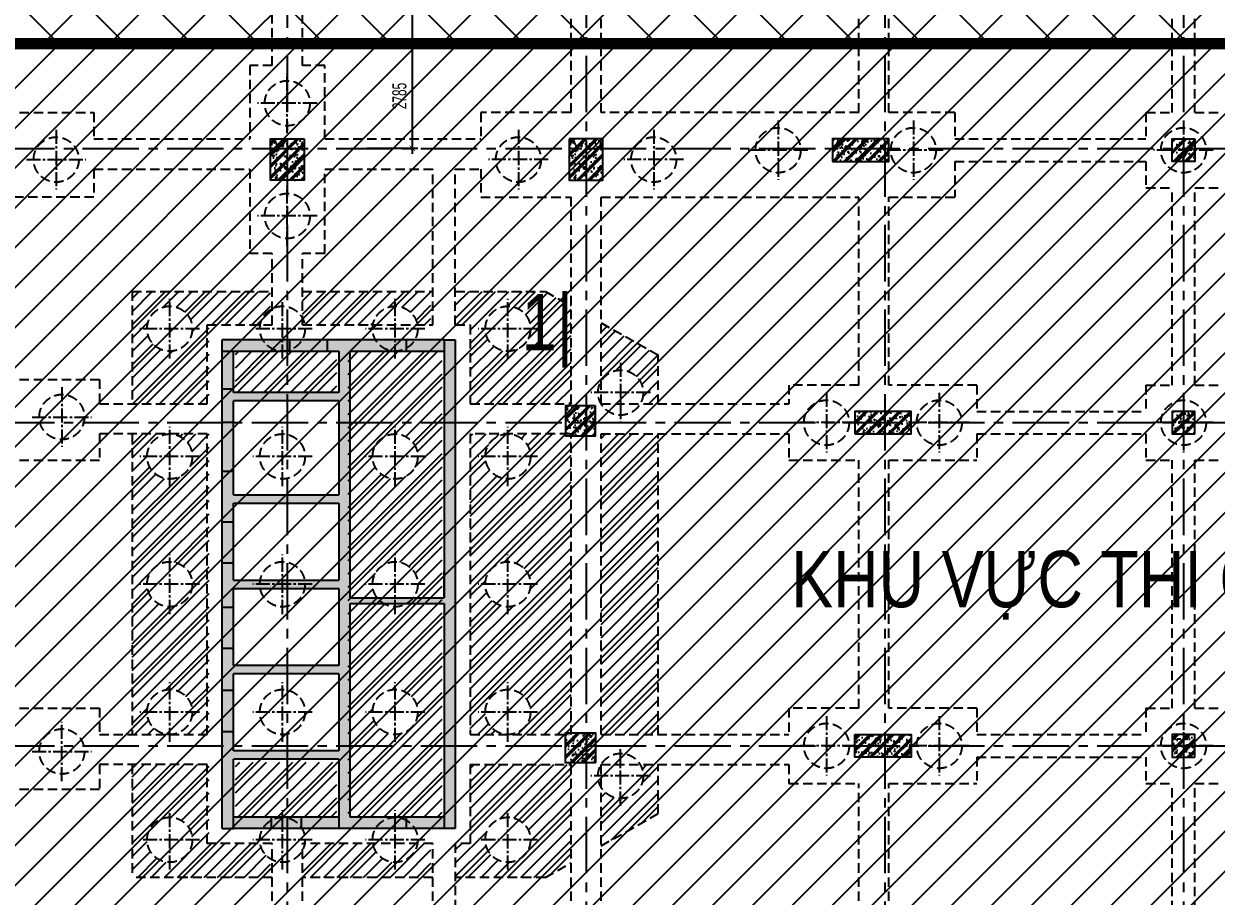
# Model space of a CAD drawing. Extents: x 71 to 3057337, y -14 to 345257.
# Drawn here: x 2938192 to 2969922, y 186586 to 209799 of the extents above; entities that cross this region are included whole.
import ezdxf
from ezdxf.enums import TextEntityAlignment as Align

# ---------------------------------------------------------------- set-up
doc = ezdxf.new("R2010")
doc.units = 0
doc.header["$LTSCALE"] = 1000
doc.header["$MEASUREMENT"] = 0
doc.header["$PDMODE"] = 3
doc.linetypes.add('CENTER2', pattern=[1.125, 0.75, -0.125, 0.125, -0.125])
doc.linetypes.add('HIDDEN', pattern=[0.375, 0.25, -0.125])
doc.layers.get('0').update_dxf_attribs({"linetype": 'CONTINUOUS'})
doc.layers.get('Defpoints').update_dxf_attribs({"linetype": 'CONTINUOUS'})
for name, color, linetype in [('03BORDER', 3, 'CONTINUOUS'), ('CDC.01.AXIS', 160, 'CENTER2'), ('CDC.02.DIM', 1, 'CONTINUOUS'), ('CDC.04.HIDDEN', 8, 'HIDDEN'), ('CDC.09.COLUMN', 4, 'CONTINUOUS'), ('CDC.10.HATCH', 9, 'CONTINUOUS'), ('CDC.14.STEELNUM', 2, 'CONTINUOUS'), ('CDC.16.BIGTEXT', 6, 'CONTINUOUS')]:
    doc.layers.add(name, color=color, linetype=linetype)
doc.styles.add('ARIAL', font='arial.ttf', dxfattribs={"width": 0.6})
doc.dimstyles.new('D150', dxfattribs={"dimscale": 150, "dimtxt": 2.5, "dimasz": 1, "dimexe": 1, "dimexo": 0, "dimgap": 1, "dimtad": 1, "dimdec": 0, "dimdsep": 46, "dimtxsty": 'ARIAL', "dimblk": 'ARCHTICK', "dimcen": 1, "dimdle": 1, "dimclrd": 1, "dimclre": 1, "dimclrt": 2, "dimadec": 0, "dimazin": 0, "dimtfac": 0.00072, "dimtdec": 0, "dimtix": 1, "dimtmove": 2, "dimatfit": 3, "dimldrblk": 'ARCHTICK', "dimfxl": 1, "dimtolj": 1, "dimlwd": -1, "dimlwe": -1, "dimarcsym": 0})
pattern_1 = [(45, (-322837.27, 0), (-176.776695, 176.776695), [])]
pattern_2 = [(50, (-323337.27, 0), (358.63009, -31.376067), [37.5, -412.5]), (355, (-323337.27, 0), (-69.37567, 376.09607), [30, -330]), (100.4514, (-323307.4, -2.6), (289.25469, 344.71977), [31.870095, -350.571056]), (46.1842, (-323337.27, 100), (533.62052, -82.75951), [56.25, -618.75]), (96.6356, (-323292.8, 93.1), (467.33135, 487.05894), [47.80514, -525.8565]), (351.1842, (-323337.3, 100), (467.33097, 487.0593), [45, -495]), (21, (-323287.27, 75), (298.453526, -201.309445), [37.5, -412.5]), (326, (-323287.27, 75), (121.657666, 362.57502), [30, -330]), (71.4514, (-323262.4, 58.22), (420.111314, 161.26525), [31.870095, -350.571056]), (37.5, (-323337.27, 0), (6.079928, 166.446927), [0, -326, 0, -335, 0, -331.25]), (7.5, (-323337.27, 0), (131.534769, 197.205856), [0, -191, 0, -318.5, 0, -126.25]), (327.5, (-323448.77, 0), (266.911218, -11.277436), [0, -125, 0, -390, 0, -517.5]), (317.5, (-323498.77, 0), (291.593085, 50.05249), [0, -162.5, 0, -259, 0, -367.5]), (45, (-323337.27, 0), (-150.26019, 150.26019), []), (45, (-323337.27, 61.25), (-150.26019, 150.26019), [])]
pattern_3 = [(50, (-323387.27, 0), (358.63009, -31.376067), [37.5, -412.5]), (355, (-323387.27, 0), (-69.37567, 376.09607), [30, -330]), (100.4514, (-323357.4, -2.6), (289.25469, 344.71977), [31.870095, -350.571056]), (46.1842, (-323387.27, 100), (533.62052, -82.75951), [56.25, -618.75]), (96.6356, (-323342.8, 93.1), (467.33135, 487.05894), [47.80514, -525.8565]), (351.1842, (-323387.3, 100), (467.33097, 487.0593), [45, -495]), (21, (-323337.27, 75), (298.453526, -201.309445), [37.5, -412.5]), (326, (-323337.27, 75), (121.657666, 362.57502), [30, -330]), (71.4514, (-323312.4, 58.22), (420.111314, 161.26525), [31.870095, -350.571056]), (37.5, (-323387.27, 0), (6.079928, 166.446927), [0, -326, 0, -335, 0, -331.25]), (7.5, (-323387.27, 0), (131.534769, 197.205856), [0, -191, 0, -318.5, 0, -126.25]), (327.5, (-323498.77, 0), (266.911218, -11.277436), [0, -125, 0, -390, 0, -517.5]), (317.5, (-323548.77, 0), (291.593085, 50.05249), [0, -162.5, 0, -259, 0, -367.5]), (45, (-323387.27, 0), (-150.26019, 150.26019), []), (45, (-323387.27, 61.25), (-150.26019, 150.26019), [])]
pattern_4 = [(50, (-323087.27, 0), (358.63009, -31.376067), [37.5, -412.5]), (355, (-323087.27, 0), (-69.37567, 376.09607), [30, -330]), (100.4514, (-323057.4, -2.6), (289.25469, 344.71977), [31.870095, -350.571056]), (46.1842, (-323087.27, 100), (533.62052, -82.75951), [56.25, -618.75]), (96.6356, (-323042.8, 93.1), (467.33135, 487.05894), [47.80514, -525.8565]), (351.1842, (-323087.3, 100), (467.33097, 487.0593), [45, -495]), (21, (-323037.27, 75), (298.453526, -201.309445), [37.5, -412.5]), (326, (-323037.27, 75), (121.657666, 362.57502), [30, -330]), (71.4514, (-323012.4, 58.22), (420.111314, 161.26525), [31.870095, -350.571056]), (37.5, (-323087.27, 0), (6.079928, 166.446927), [0, -326, 0, -335, 0, -331.25]), (7.5, (-323087.27, 0), (131.534769, 197.205856), [0, -191, 0, -318.5, 0, -126.25]), (327.5, (-323198.77, 0), (266.911218, -11.277436), [0, -125, 0, -390, 0, -517.5]), (317.5, (-323248.77, 0), (291.593085, 50.05249), [0, -162.5, 0, -259, 0, -367.5]), (45, (-323087.27, 0), (-150.26019, 150.26019), []), (45, (-323087.27, 61.25), (-150.26019, 150.26019), [])]
pattern_5 = [(45, (-322187.27, 0), (-176.776695, 176.776695), [])]

# ---------------------------------------------------------------- blocks, each defined once
blk = doc.blocks.new('_ARCHTICK')
at = {"color": 0, "linetype": 'ByBlock', "const_width": 0.15}
blk.add_lwpolyline([(-0.5, -0.5), (0.5, 0.5)], dxfattribs=at)
blk = doc.blocks.new('*D251')
at = {"layer": 'CDC.02.DIM', "color": 1, "transparency": 16777216}
for p, q in [((2948530, 213936), (2948530, 209121)), ((2947327, 213786), (2948680, 213786)), ((2947327, 209271), (2948680, 209271))]:
    blk.add_line(p, q, dxfattribs=at)
at = {"layer": 'Defpoints', "color": 0, "transparency": 16777216}
for p in [(2947327, 213786), (2947327, 209271), (2948530, 209271)]:
    blk.add_point(p, dxfattribs=at)
at = {"layer": 'CDC.02.DIM', "color": 1, "transparency": 16777216, "xscale": 150, "yscale": 150, "zscale": 150}
for p, rotation in [((2948530, 213786), 90), ((2948530, 209271), 270)]:
    blk.add_blockref('_ARCHTICK', p, dxfattribs=dict(at, rotation=rotation))
at = {"layer": 'CDC.02.DIM', "color": 2, "transparency": 16777216, "insert": (2948188, 211529), "char_height": 375, "attachment_point": 5, "rotation": 90, "style": 'ARIAL'}
blk.add_mtext('\\A1;4515', dxfattribs=at)
blk = doc.blocks.new('*D252')
at = {"layer": 'CDC.02.DIM', "color": 1, "transparency": 16777216}
for p, q in [((2948530, 209421), (2948530, 206336)), ((2947327, 209271), (2948680, 209271)), ((2947327, 206486), (2948680, 206486))]:
    blk.add_line(p, q, dxfattribs=at)
at = {"layer": 'Defpoints', "color": 0, "transparency": 16777216}
for p in [(2947327, 209271), (2947327, 206486), (2948530, 206486)]:
    blk.add_point(p, dxfattribs=at)
at = {"layer": 'CDC.02.DIM', "color": 1, "transparency": 16777216, "xscale": 150, "yscale": 150, "zscale": 150}
for p, rotation in [((2948530, 209271), 90), ((2948530, 206486), 270)]:
    blk.add_blockref('_ARCHTICK', p, dxfattribs=dict(at, rotation=rotation))
at = {"layer": 'CDC.02.DIM', "color": 2, "transparency": 16777216, "insert": (2948188, 207879), "char_height": 375, "attachment_point": 5, "rotation": 90, "style": 'ARIAL'}
blk.add_mtext('\\A1;2785', dxfattribs=at)
blk = doc.blocks.new('7.95M')
at = {"layer": 'CDC.10.HATCH'}
h = blk.add_hatch(dxfattribs=at)
h.set_pattern_fill('CHAU-01', color=256, scale=50, style=0, pattern_type=2)
h.set_pattern_definition([(50, (-331037.27, 0), (358.63009, -31.376067), [37.5, -412.5]), (355, (-331037.27, 0), (-69.37567, 376.09607), [30, -330]), (100.4514, (-331007.4, -2.6), (289.25469, 344.71977), [31.870095, -350.571056]), (46.1842, (-331037.27, 100), (533.62052, -82.75951), [56.25, -618.75]), (96.6356, (-330992.8, 93.1), (467.33135, 487.05894), [47.80514, -525.8565]), (351.1842, (-331037.3, 100), (467.33097, 487.0593), [45, -495]), (21, (-330987.27, 75), (298.453526, -201.309445), [37.5, -412.5]), (326, (-330987.27, 75), (121.657666, 362.57502), [30, -330]), (71.4514, (-330962.4, 58.22), (420.111314, 161.26525), [31.870095, -350.571056]), (37.5, (-331037.27, 0), (6.079928, 166.446927), [0, -326, 0, -335, 0, -331.25]), (7.5, (-331037.27, 0), (131.534769, 197.205856), [0, -191, 0, -318.5, 0, -126.25]), (327.5, (-331148.77, 0), (266.911218, -11.277436), [0, -125, 0, -390, 0, -517.5]), (317.5, (-331198.77, 0), (291.593085, 50.05249), [0, -162.5, 0, -259, 0, -367.5]), (45, (-331037.27, 0), (-150.26019, 150.26019), []), (45, (-331037.27, 61.25), (-150.26019, 150.26019), [])])
h.paths.add_polyline_path([(1434392, -79898), (1433942, -79898), (1433942, -80148), (1434392, -80148)])
h.paths.add_polyline_path([(1434392, -80148), (1433942, -80148), (1433942, -80998), (1434392, -80998)])
h.paths.add_polyline_path([(1434842, -80148), (1434392, -80148), (1434392, -80998), (1434842, -80998)])
h.paths.add_polyline_path([(1434842, -79898), (1434392, -79898), (1434392, -80148), (1434842, -80148)])
h = blk.add_hatch(dxfattribs=at)
h.set_pattern_fill('CHAU-01', color=256, scale=50, style=0, pattern_type=2)
h.set_pattern_definition(pattern_4)
h.paths.add_polyline_path([(1442342, -79898), (1441892, -79898), (1441892, -80148), (1442342, -80148)])
h.paths.add_polyline_path([(1442342, -80148), (1441892, -80148), (1441892, -80998), (1442342, -80998)])
h.paths.add_polyline_path([(1442792, -80148), (1442342, -80148), (1442342, -80998), (1442792, -80998)])
h.paths.add_polyline_path([(1442792, -79898), (1442342, -79898), (1442342, -80148), (1442792, -80148)])
h = blk.add_hatch(dxfattribs=at)
h.set_pattern_fill('CHAU-01', color=256, scale=50, style=0, pattern_type=2)
h.set_pattern_definition(pattern_3)
h.paths.add_polyline_path([(1448902, -80498), (1450292, -80498), (1450292, -80148), (1448902, -80148)])
h.paths.add_polyline_path([(1448902, -80148), (1450292, -80148), (1450292, -79898), (1448902, -79898)])
h.paths.add_polyline_path([(1450292, -80148), (1450402, -80148), (1450402, -79898), (1450292, -79898)])
h.paths.add_polyline_path([(1450292, -80498), (1450402, -80498), (1450402, -80148), (1450292, -80148)])
h = blk.add_hatch(dxfattribs=at)
h.set_pattern_fill('CHAU-01', color=256, scale=50, style=0, pattern_type=2)
h.set_pattern_definition(pattern_2)
h.paths.add_polyline_path([(1458542, -80498), (1457942, -80498), (1457942, -79898), (1458542, -79898)])
h = blk.add_hatch(dxfattribs=at)
h.set_pattern_fill('ANSI31', color=256, scale=2000, style=0)
h.set_pattern_definition(pattern_1)
h.paths.add_polyline_path([(1433942, -83958), (1430262, -83958), (1430262, -86948), (1432312, -86948), (1432312, -84848), (1433671, -84848, -0.213373), (1433942, -84440)])
h.paths.add_polyline_path([(1431862, -84948, -1), (1430662, -84948, -1)], flags=16)
h.paths.add_polyline_path([(1432312, -87748), (1431262, -87748), (1431262, -87748, -0.414214), (1431862, -88348, -1), (1430662, -88348, -0.414214), (1431262, -87748), (1431262, -87748), (1430262, -87748), (1430262, -95748), (1431256, -95748, -0.410929), (1430662, -95148, -1), (1431862, -95148, -0.410929), (1431269, -95748), (1432312, -95748)])
h.paths.add_polyline_path([(1431862, -91748, -1), (1430662, -91748, -1)], flags=16)
h.paths.add_polyline_path([(1432312, -96548), (1430262, -96548), (1430262, -99548), (1433942, -99548), (1433942, -99055, -0.21337), (1433671, -98648), (1432312, -98648)])
h.paths.add_polyline_path([(1431862, -98548, -1), (1430662, -98548, -1)], flags=16)
edge = h.paths.add_edge_path()
edge.add_line((1434792, -83958), (1434792, -84667))
edge.add_arc((1434262, -84948), 600, 9.5934, 27.9468, ccw=False)
edge.add_line((1434854, -84848), (1436671, -84848))
edge.add_arc((1437262, -84948), 600, 9.5934, 170.4066, ccw=False)
edge.add_line((1437854, -84848), (1438212, -84848))
edge.add_line((1438212, -84848), (1438212, -83958))
edge.add_line((1438212, -83958), (1434792, -83958))
edge = h.paths.add_edge_path()
edge.add_line((1434792, -98829), (1434792, -99548))
edge.add_line((1434792, -99548), (1438212, -99548))
edge.add_line((1438212, -99548), (1438212, -98648))
edge.add_line((1438212, -98648), (1437854, -98648))
edge.add_arc((1437262, -98548), 600, 189.5941, 350.4059, ccw=False)
edge.add_line((1436671, -98648), (1434854, -98648))
edge.add_arc((1434262, -98548), 600, 332.0532, 350.4059, ccw=False)
h = blk.add_hatch(dxfattribs=at)
h.set_pattern_fill('ANSI31', color=256, scale=2000, style=0)
h.set_pattern_definition(pattern_5)
h.paths.add_polyline_path([(1441942, -84340), (1441262, -83958), (1438862, -83958), (1438862, -84848), (1439262, -84848), (1439262, -86948), (1441942, -86948)])
h.paths.add_polyline_path([(1439662, -84948, -1), (1440862, -84948, -1)], flags=16)
h.paths.add_polyline_path([(1444262, -85644), (1442742, -84790), (1442742, -86348, -0.767797), (1443862, -86648, -0.131634), (1443782, -86948), (1444262, -86948)])
h.paths.add_polyline_path([(1439741, -86920), (1442048, -86920), (1442048, -86183), (1439741, -86183)], flags=9)
h = blk.add_hatch(dxfattribs=at)
h.set_pattern_fill('CHAU-01', color=256, scale=50, style=0, pattern_type=2)
h.set_pattern_definition([(50, (-322787.27, 0), (358.63009, -31.376067), [37.5, -412.5]), (355, (-322787.27, 0), (-69.37567, 376.09607), [30, -330]), (100.4514, (-322757.4, -2.6), (289.25469, 344.71977), [31.870095, -350.571056]), (46.1842, (-322787.27, 100), (533.62052, -82.75951), [56.25, -618.75]), (96.6356, (-322742.8, 93.1), (467.33135, 487.05894), [47.80514, -525.8565]), (351.1842, (-322787.3, 100), (467.33097, 487.0593), [45, -495]), (21, (-322737.27, 75), (298.453526, -201.309445), [37.5, -412.5]), (326, (-322737.27, 75), (121.657666, 362.57502), [30, -330]), (71.4514, (-322712.4, 58.22), (420.111314, 161.26525), [31.870095, -350.571056]), (37.5, (-322787.27, 0), (6.079928, 166.446927), [0, -326, 0, -335, 0, -331.25]), (7.5, (-322787.27, 0), (131.534769, 197.205856), [0, -191, 0, -318.5, 0, -126.25]), (327.5, (-322898.77, 0), (266.911218, -11.277436), [0, -125, 0, -390, 0, -517.5]), (317.5, (-322948.77, 0), (291.593085, 50.05249), [0, -162.5, 0, -259, 0, -367.5]), (45, (-322787.27, 0), (-150.26019, 150.26019), []), (45, (-322787.27, 61.25), (-150.26019, 150.26019), [])])
h.paths.add_polyline_path([(1434761, -97948), (1433963, -97948), (1433963, -98248), (1434761, -98248)], flags=17)
h.paths.add_polyline_path([(1432962, -98248), (1432962, -96398), (1435762, -96398), (1435762, -97948), (1435762, -98248), (1437560, -98248), (1437560, -97948), (1436062, -97948), (1436062, -92258), (1438562, -92258), (1438562, -98248), (1438862, -98248), (1438862, -85248), (1438562, -85248), (1438562, -92108), (1436062, -92108), (1436062, -86648), (1436062, -85548), (1437562, -85548), (1437562, -85248), (1435462, -85248), (1435462, -85548), (1435762, -85548), (1435762, -86648), (1432962, -86648), (1432962, -85548), (1434462, -85548), (1434462, -85248), (1432662, -85248), (1432662, -87443), (1432962, -87443), (1432962, -86868), (1435762, -86868), (1435762, -89368), (1432962, -89368), (1432962, -88743), (1432662, -88743), (1432662, -90088), (1432962, -90088), (1432962, -89588), (1435762, -89588), (1435762, -91638), (1432962, -91638), (1432962, -91188), (1432662, -91188), (1432662, -92358), (1432962, -92358), (1432962, -91858), (1435762, -91858), (1435762, -93908), (1432962, -93908), (1432962, -93458), (1432662, -93458), (1432662, -94578), (1432962, -94578), (1432962, -94128), (1435762, -94128), (1435762, -96178), (1432962, -96178), (1432962, -95678), (1432662, -95678), (1432662, -98248)])
h = blk.add_hatch(dxfattribs=at)
h.set_pattern_fill('CHAU-01', color=256, scale=50, style=0, pattern_type=2)
h.set_pattern_definition([(50, (-322787.27, 0), (358.63009, -31.376067), [37.5, -412.5]), (355, (-322787.27, 0), (-69.37567, 376.09607), [30, -330]), (100.4514, (-322757.4, -2.6), (289.25469, 344.71977), [31.870095, -350.571056]), (46.1842, (-322787.27, 100), (533.62052, -82.75951), [56.25, -618.75]), (96.6356, (-322742.8, 93.1), (467.33135, 487.05894), [47.80514, -525.8565]), (351.1842, (-322787.3, 100), (467.33097, 487.0593), [45, -495]), (21, (-322737.27, 75), (298.453526, -201.309445), [37.5, -412.5]), (326, (-322737.27, 75), (121.657666, 362.57502), [30, -330]), (71.4514, (-322712.4, 58.22), (420.111314, 161.26525), [31.870095, -350.571056]), (37.5, (-322787.27, 0), (6.079928, 166.446927), [0, -326, 0, -335, 0, -331.25]), (7.5, (-322787.27, 0), (131.534769, 197.205856), [0, -191, 0, -318.5, 0, -126.25]), (327.5, (-322898.77, 0), (266.911218, -11.277436), [0, -125, 0, -390, 0, -517.5]), (317.5, (-322948.77, 0), (291.593085, 50.05249), [0, -162.5, 0, -259, 0, -367.5]), (45, (-322787.27, 0), (-150.26019, 150.26019), []), (45, (-322787.27, 61.25), (-150.26019, 150.26019), [])])
h.paths.add_polyline_path([(1435462, -85248), (1434462, -85248), (1434462, -85548), (1435462, -85548)])
h.paths.add_polyline_path([(1438562, -85248), (1437562, -85248), (1437562, -85548), (1438562, -85548)])
h.paths.add_polyline_path([(1432962, -87448), (1432662, -87448), (1432662, -88743), (1432962, -88743)])
h.paths.add_polyline_path([(1432962, -90088), (1432662, -90088), (1432662, -91188), (1432962, -91188)])
h.paths.add_polyline_path([(1432962, -92358), (1432662, -92358), (1432662, -93458), (1432962, -93458)])
h.paths.add_polyline_path([(1432962, -94578), (1432662, -94578), (1432662, -95678), (1432962, -95678)])
h.paths.add_polyline_path([(1433963, -97948), (1432962, -97948), (1432962, -98248), (1433963, -98248)])
h.paths.add_polyline_path([(1435762, -97948), (1434761, -97948), (1434761, -98248), (1435762, -98248)])
h.paths.add_polyline_path([(1438562, -97948), (1437560, -97948), (1437560, -98248), (1438562, -98248)])
h = blk.add_hatch(dxfattribs=at)
h.set_pattern_fill('ANSI31', color=256, scale=2000, style=0)
h.set_pattern_definition(pattern_1)
h.paths.add_polyline_path([(1434342, -96478), (1433012, -96478), (1433012, -97948), (1434113, -97948), (1434113, -97948), (1434222, -97948), (1434222, -97948), (1434342, -97948)])
h.paths.add_polyline_path([(1435712, -96478), (1434342, -96478), (1434342, -97948), (1434711, -97948), (1435712, -97948)])
h.paths.add_polyline_path([(1434342, -85548), (1433012, -85548), (1433012, -86648), (1434342, -86648)])
h.paths.add_polyline_path([(1435712, -85548), (1434342, -85548), (1434342, -86648), (1435712, -86648)])
h.paths.add_polyline_path([(1438512, -87448), (1436012, -87448), (1436012, -96048), (1438512, -96048)])
h.paths.add_polyline_path([(1437862, -91748, -1), (1436662, -91748, -1)], flags=16)
h.paths.add_polyline_path([(1437862, -95148, -1), (1436662, -95148, -1)], flags=16)
h.paths.add_polyline_path([(1438512, -96048), (1436012, -96048), (1436012, -97948), (1438512, -97948)])
edge = h.paths.add_edge_path()
edge.add_arc((1437262, -88348), 600, 0, 360)
h.paths.add_polyline_path([(1438512, -85548), (1436012, -85548), (1436012, -87448), (1438512, -87448)])
h = blk.add_hatch(dxfattribs=at)
h.set_pattern_fill('CHAU-01', color=256, scale=50, style=0, pattern_type=2)
h.set_pattern_definition(pattern_4)
h.paths.add_polyline_path([(1442342, -86998), (1441793, -86998), (1441793, -87448), (1442342, -87448)])
h.paths.add_polyline_path([(1442342, -87448), (1441793, -87448), (1441793, -87798), (1442342, -87798)])
h.paths.add_polyline_path([(1442593, -87448), (1442342, -87448), (1442342, -87798), (1442593, -87798)])
h.paths.add_polyline_path([(1442593, -86998), (1442342, -86998), (1442342, -87448), (1442593, -87448)])
h = blk.add_hatch(dxfattribs=at)
h.set_pattern_fill('CHAU-01', color=256, scale=50, style=0, pattern_type=2)
h.set_pattern_definition(pattern_3)
h.paths.add_polyline_path([(1449492, -87748), (1450883, -87748), (1450883, -87398), (1449492, -87398)])
h.paths.add_polyline_path([(1449492, -87398), (1450883, -87398), (1450883, -87148), (1449492, -87148)])
h.paths.add_polyline_path([(1450883, -87398), (1450992, -87398), (1450992, -87148), (1450883, -87148)])
h.paths.add_polyline_path([(1450883, -87748), (1450992, -87748), (1450992, -87398), (1450883, -87398)])
h = blk.add_hatch(dxfattribs=at)
h.set_pattern_fill('CHAU-01', color=256, scale=50, style=0, pattern_type=2)
h.set_pattern_definition(pattern_2)
h.paths.add_polyline_path([(1458542, -87148), (1457942, -87148), (1457942, -87748), (1458542, -87748)])
h = blk.add_hatch(dxfattribs=at)
h.set_pattern_fill('ANSI31', color=256, scale=2000, style=0)
h.set_pattern_definition(pattern_5)
h.paths.add_polyline_path([(1441942, -87798), (1441793, -87798), (1441793, -87748), (1440262, -87748), (1440262, -87748, -0.414214), (1440862, -88348, -1), (1439662, -88348, -0.414214), (1440262, -87748), (1440262, -87748), (1439262, -87748), (1439262, -95748), (1440256, -95748, -0.410929), (1439662, -95148, -1), (1440862, -95148, -0.410929), (1440269, -95748), (1441793, -95748), (1441793, -95698), (1441942, -95698)])
h.paths.add_polyline_path([(1439662, -91748, -1), (1440862, -91748, -1)], flags=16)
h.paths.add_polyline_path([(1444262, -87748), (1442742, -87748), (1442742, -95748), (1444262, -95748)])
h.paths.add_polyline_path([(1441943, -92599), (1441943, -89942), (1441205, -89942), (1441205, -92599)], flags=9)
h.paths.add_polyline_path([(1439997, -92424), (1439997, -90117), (1439260, -90117), (1439260, -92424)], flags=9)
h.paths.add_polyline_path([(1439741, -95720), (1442048, -95720), (1442048, -94983), (1439741, -94983)], flags=9)
h = blk.add_hatch(dxfattribs=at)
h.set_pattern_fill('CHAU-01', color=256, scale=50, style=0, pattern_type=2)
h.set_pattern_definition(pattern_4)
h.paths.add_polyline_path([(1442342, -95698), (1441793, -95698), (1441793, -96048), (1442342, -96048)])
h.paths.add_polyline_path([(1442342, -96048), (1441793, -96048), (1441793, -96498), (1442342, -96498)])
h.paths.add_polyline_path([(1442593, -96048), (1442342, -96048), (1442342, -96498), (1442593, -96498)])
h.paths.add_polyline_path([(1442593, -95698), (1442342, -95698), (1442342, -96048), (1442593, -96048)])
h = blk.add_hatch(dxfattribs=at)
h.set_pattern_fill('CHAU-01', color=256, scale=50, style=0, pattern_type=2)
h.set_pattern_definition(pattern_3)
h.paths.add_polyline_path([(1449492, -95748), (1450883, -95748), (1450883, -96098), (1449492, -96098)])
h.paths.add_polyline_path([(1449492, -96098), (1450883, -96098), (1450883, -96348), (1449492, -96348)])
h.paths.add_polyline_path([(1450883, -96098), (1450992, -96098), (1450992, -96348), (1450883, -96348)])
h.paths.add_polyline_path([(1450883, -95748), (1450992, -95748), (1450992, -96098), (1450883, -96098)])
h = blk.add_hatch(dxfattribs=at)
h.set_pattern_fill('CHAU-01', color=256, scale=50, style=0, pattern_type=2)
h.set_pattern_definition(pattern_2)
h.paths.add_polyline_path([(1458542, -95748), (1457942, -95748), (1457942, -96348), (1458542, -96348)])
h = blk.add_hatch(dxfattribs=at)
h.set_pattern_fill('ANSI31', color=256, scale=2000, style=0)
h.set_pattern_definition(pattern_5)
h.paths.add_polyline_path([(1441942, -96548), (1439262, -96548), (1439262, -98648), (1438862, -98648), (1438862, -99548), (1441262, -99548), (1441942, -99163)])
h.paths.add_polyline_path([(1440862, -98548, -1), (1439662, -98548, -1)], flags=16)
h.paths.add_polyline_path([(1444262, -96548), (1443782, -96548, -0.131671), (1443862, -96848, -0.767797), (1442742, -97147), (1442742, -98711), (1444262, -97851)])
at = {"layer": 'CDC.01.AXIS', "ltscale": 2}
for p, q in [((1434392, -61938), (1434392, -120474)), ((1442342, -61938), (1442342, -120474)), ((1450292, -61938), (1450292, -120474)), ((1458242, -61938), (1458242, -120474)), ((1410944, -80148), (1517957, -80148)), ((1410944, -87448), (1517957, -87448)), ((1410944, -96048), (1517957, -96048))]:
    blk.add_line(p, q, dxfattribs=at)
at = {"layer": 'CDC.01.AXIS', "ltscale": 0.5}
for p, q in [((1434392, -79740), (1434392, -78156)), ((1435184, -78948), (1433600, -78948)), ((1447452, -79406), (1447452, -80990)), ((1451052, -79406), (1451052, -80990)), ((1458242, -79406), (1458242, -80990)), ((1428242, -79656), (1428242, -81240)), ((1440542, -79656), (1440542, -81240)), ((1444142, -79656), (1444142, -81240)), ((1448244, -80198), (1446660, -80198)), ((1451844, -80198), (1450260, -80198)), ((1459034, -80198), (1457450, -80198)), ((1427450, -80448), (1429034, -80448)), ((1441334, -80448), (1439750, -80448)), ((1444934, -80448), (1443350, -80448)), ((1434392, -82740), (1434392, -81156)), ((1435184, -81948), (1433600, -81948)), ((1431262, -85740), (1431262, -84156)), ((1434262, -85740), (1434262, -84156)), ((1437262, -85740), (1437262, -84156)), ((1440262, -85740), (1440262, -84156)), ((1432054, -84948), (1430470, -84948)), ((1435054, -84948), (1433470, -84948)), ((1438054, -84948), (1436470, -84948)), ((1441054, -84948), (1439470, -84948)), ((1443262, -85856), (1443262, -87440)), ((1428392, -86506), (1428392, -88090)), ((1444054, -86648), (1442470, -86648)), ((1448742, -86656), (1448742, -88240)), ((1451742, -86656), (1451742, -88240)), ((1458242, -86656), (1458242, -88240)), ((1427600, -87298), (1429184, -87298)), ((1431262, -89140), (1431262, -87556)), ((1434262, -89140), (1434262, -87556)), ((1437262, -89140), (1437262, -87556)), ((1440262, -89140), (1440262, -87556)), ((1449534, -87448), (1447950, -87448)), ((1452534, -87448), (1450950, -87448)), ((1459034, -87448), (1457450, -87448)), ((1432054, -88348), (1430470, -88348)), ((1435054, -88348), (1433470, -88348)), ((1438054, -88348), (1436470, -88348)), ((1441054, -88348), (1439470, -88348)), ((1431262, -92540), (1431262, -90956)), ((1434262, -92540), (1434262, -90956)), ((1437262, -92540), (1437262, -90956)), ((1440262, -92540), (1440262, -90956)), ((1432054, -91748), (1430470, -91748)), ((1435054, -91748), (1433470, -91748)), ((1438054, -91748), (1436470, -91748)), ((1441054, -91748), (1439470, -91748)), ((1431262, -95940), (1431262, -94356)), ((1434262, -95940), (1434262, -94356)), ((1437262, -95940), (1437262, -94356)), ((1440262, -95940), (1440262, -94356)), ((1432054, -95148), (1430470, -95148)), ((1435054, -95148), (1433470, -95148)), ((1438054, -95148), (1436470, -95148)), ((1441054, -95148), (1439470, -95148)), ((1428392, -96990), (1428392, -95406)), ((1448742, -95256), (1448742, -96840)), ((1451742, -95256), (1451742, -96840)), ((1458242, -95256), (1458242, -96840)), ((1443262, -97640), (1443262, -96056)), ((1449534, -96048), (1447950, -96048)), ((1452534, -96048), (1450950, -96048)), ((1459034, -96048), (1457450, -96048)), ((1427600, -96198), (1429184, -96198)), ((1444054, -96848), (1442470, -96848)), ((1431262, -99340), (1431262, -97756)), ((1434262, -99340), (1434262, -97756)), ((1437262, -99340), (1437262, -97756)), ((1440262, -99340), (1440262, -97756)), ((1432054, -98548), (1430470, -98548)), ((1435054, -98548), (1433470, -98548)), ((1438054, -98548), (1436470, -98548)), ((1441054, -98548), (1439470, -98548))]:
    blk.add_line(p, q, dxfattribs=at)
at = {"layer": 'CDC.04.HIDDEN'}
for p, q in [((1449602, -79198), (1449602, -74094)), ((1450402, -79198), (1450402, -74094)), ((1457942, -79198), (1457942, -74038)), ((1458542, -79198), (1458542, -74038)), ((1433992, -77948), (1433992, -75788)), ((1434792, -77948), (1434792, -75788)), ((1441942, -79198), (1441942, -75788)), ((1442742, -79198), (1442742, -75788)), ((1433392, -77948), (1433392, -79898)), ((1433992, -77948), (1433392, -77948)), ((1435392, -77948), (1434792, -77948)), ((1435392, -79898), (1435392, -77948)), ((1426892, -79198), (1429242, -79198)), ((1429242, -79198), (1429242, -79898)), ((1441942, -79198), (1439542, -79198)), ((1439542, -79198), (1439542, -79898)), ((1449602, -79198), (1442742, -79198)), ((1452152, -79198), (1450402, -79198)), ((1452152, -79198), (1452152, -79898)), ((1457242, -79198), (1457942, -79198)), ((1457242, -79198), (1457242, -79898)), ((1458542, -79198), (1459242, -79198)), ((1429242, -79898), (1433392, -79898)), ((1435392, -79898), (1439542, -79898)), ((1452152, -79898), (1457242, -79898)), ((1452152, -80498), (1457242, -80498)), ((1452152, -80498), (1452152, -81448)), ((1457242, -80498), (1457242, -81198)), ((1429242, -80698), (1433392, -80698)), ((1429242, -80698), (1429242, -81448)), ((1433392, -80698), (1433392, -82948)), ((1435392, -82948), (1435392, -80698)), ((1435392, -80698), (1438262, -80698)), ((1438262, -84848), (1438262, -80698)), ((1438862, -80698), (1439542, -80698)), ((1438862, -84848), (1438862, -80698)), ((1439542, -80698), (1439542, -81448)), ((1457242, -81198), (1457942, -81198)), ((1457942, -86448), (1457942, -81198)), ((1458542, -86448), (1458542, -81198)), ((1458542, -81198), (1459242, -81198)), ((1429242, -81448), (1426892, -81448)), ((1439542, -81448), (1441942, -81448)), ((1441942, -86948), (1441942, -81448)), ((1442742, -86948), (1442742, -81448)), ((1442742, -81448), (1449602, -81448)), ((1449602, -86448), (1449602, -81448)), ((1450402, -86448), (1450402, -81448)), ((1450402, -81448), (1452152, -81448)), ((1433992, -82948), (1433392, -82948)), ((1433992, -84848), (1433992, -82948)), ((1435392, -82948), (1434792, -82948)), ((1434792, -84848), (1434792, -82948)), ((1430262, -83958), (1433992, -83958)), ((1430262, -83958), (1430262, -86948)), ((1434792, -83958), (1438262, -83958)), ((1438862, -83958), (1441262, -83958)), ((1441262, -83958), (1441942, -84340)), ((1432262, -86948), (1432262, -84848)), ((1432262, -84848), (1433992, -84848)), ((1438862, -84848), (1439262, -84848)), ((1439262, -84848), (1439262, -86948)), ((1442742, -84790), (1444268, -85648)), ((1444262, -86948), (1444262, -85648)), ((1426892, -86298), (1429392, -86298)), ((1429392, -86298), (1429392, -86948)), ((1449602, -86448), (1447742, -86448)), ((1447742, -86448), (1447742, -86948)), ((1452742, -86448), (1450402, -86448)), ((1452742, -86448), (1452742, -87148)), ((1457242, -86448), (1457942, -86448)), ((1457242, -86448), (1457242, -87148)), ((1458542, -86448), (1459242, -86448)), ((1429392, -86948), (1432262, -86948)), ((1439262, -86948), (1441942, -86948)), ((1442742, -86948), (1447742, -86948)), ((1452742, -87148), (1457242, -87148)), ((1432262, -87748), (1429392, -87748)), ((1429392, -87748), (1429392, -88448)), ((1430262, -87748), (1430262, -95748)), ((1432262, -95748), (1432262, -87748)), ((1441942, -95748), (1441942, -87748)), ((1442742, -95748), (1442742, -87748)), ((1442742, -87748), (1447742, -87748)), ((1444262, -95748), (1444262, -87748)), ((1447742, -87748), (1447742, -88448)), ((1452742, -87748), (1452742, -88448)), ((1452742, -87748), (1457242, -87748)), ((1457242, -87748), (1457242, -88448)), ((1426892, -88448), (1429392, -88448)), ((1447742, -88448), (1449602, -88448)), ((1449602, -95048), (1449602, -88448)), ((1450402, -88448), (1452742, -88448)), ((1450402, -95048), (1450402, -88448)), ((1457242, -88448), (1457942, -88448)), ((1457942, -95048), (1457942, -88448)), ((1458542, -95048), (1458542, -88448)), ((1458542, -88448), (1459242, -88448)), ((1426892, -95048), (1429392, -95048)), ((1429392, -95048), (1429392, -95748)), ((1449602, -95048), (1447742, -95048)), ((1447742, -95048), (1447742, -95748)), ((1452742, -95048), (1450402, -95048)), ((1452742, -95048), (1452742, -95748)), ((1457242, -95048), (1457942, -95048)), ((1457242, -95048), (1457242, -95748)), ((1458542, -95048), (1459242, -95048)), ((1429392, -95748), (1432262, -95748)), ((1442742, -95748), (1447742, -95748)), ((1452742, -95748), (1457242, -95748)), ((1452742, -96348), (1452742, -97048)), ((1452742, -96348), (1457242, -96348)), ((1457242, -96348), (1457242, -97048)), ((1430262, -96548), (1430262, -99548)), ((1439262, -96548), (1441942, -96548)), ((1439262, -96548), (1439262, -98648)), ((1441942, -102048), (1441942, -96548)), ((1442742, -102048), (1442742, -96548)), ((1442742, -96548), (1447742, -96548)), ((1444262, -97848), (1444262, -96548)), ((1447742, -96548), (1447742, -97048)), ((1447742, -97048), (1449602, -97048)), ((1449602, -102048), (1449602, -97048)), ((1450402, -97048), (1452742, -97048)), ((1450402, -102048), (1450402, -97048)), ((1457242, -97048), (1457942, -97048)), ((1457942, -102298), (1457942, -97048)), ((1458542, -102298), (1458542, -97048)), ((1458542, -97048), (1459242, -97048)), ((1426892, -97198), (1429392, -97198)), ((1442742, -98711), (1444268, -97848)), ((1433992, -100548), (1433992, -98648)), ((1434792, -100548), (1434792, -98648)), ((1439262, -98648), (1438862, -98648)), ((1438862, -98648), (1438862, -102798)), ((1441262, -99548), (1441942, -99163)), ((1433992, -99548), (1430262, -99548)), ((1438262, -99548), (1434792, -99548)), ((1441262, -99548), (1438862, -99548))]:
    blk.add_line(p, q, dxfattribs=at)
for points in [[(1434792, -84848), (1438262, -84848)], [(1441892, -87748), (1439262, -87748), (1439262, -95748), (1441892, -95748)], [(1433992, -98648), (1432262, -98648), (1432262, -96548), (1429392, -96548), (1429392, -97198)], [(1435392, -102798), (1438262, -102798), (1438262, -98648), (1434792, -98648)]]:
    blk.add_lwpolyline(points, dxfattribs=at)
for centre in [(1434392, -78948), (1447452, -80198), (1451052, -80198), (1458242, -80198), (1428242, -80448), (1440542, -80448), (1444142, -80448), (1434392, -81948), (1431262, -84948), (1434262, -84948), (1437262, -84948), (1440262, -84948), (1443262, -86648), (1428392, -87298), (1448742, -87448), (1451742, -87448), (1458242, -87448), (1431262, -88348), (1434262, -88348), (1437262, -88348), (1440262, -88348), (1431262, -91748), (1434262, -91748), (1437262, -91748), (1440262, -91748), (1431262, -95148), (1434262, -95148), (1437262, -95148), (1440262, -95148), (1448742, -96048), (1451742, -96048), (1458242, -96048), (1428392, -96198), (1443262, -96848), (1431262, -98548), (1434262, -98548), (1437262, -98548), (1440262, -98548)]:
    blk.add_circle(centre, 600, dxfattribs=at)
at = {"layer": 'CDC.09.COLUMN', "ltscale": 2000}
for p, q in [((1432662, -98248), (1432662, -85248)), ((1438562, -85248), (1432662, -85248)), ((1434462, -85548), (1434462, -85248)), ((1435462, -85548), (1435462, -85248)), ((1437562, -85548), (1437562, -85248)), ((1437562, -85248), (1437562, -85248)), ((1438562, -85248), (1438562, -92108)), ((1438562, -85248), (1438862, -85248)), ((1438862, -85248), (1438862, -98248)), ((1432662, -85548), (1435762, -85548)), ((1432962, -86648), (1432962, -85548)), ((1435762, -85548), (1435762, -86648)), ((1436062, -85548), (1438562, -85548)), ((1436062, -92108), (1436062, -85548)), ((1432662, -86548), (1432962, -86548)), ((1435762, -86648), (1432962, -86648)), ((1432962, -89368), (1432962, -86868)), ((1435762, -86868), (1432962, -86868)), ((1435762, -86868), (1435762, -89368)), ((1436062, -92108), (1436062, -86648)), ((1432962, -87443), (1432662, -87443)), ((1432662, -88743), (1432962, -88743)), ((1432962, -89368), (1435762, -89368)), ((1432962, -89588), (1435762, -89588)), ((1432962, -91638), (1432962, -89588)), ((1435762, -89588), (1435762, -91638)), ((1432662, -90088), (1432962, -90088)), ((1432962, -91188), (1432662, -91188)), ((1432962, -91638), (1435762, -91638)), ((1438562, -92098), (1438562, -91398)), ((1432962, -91858), (1435762, -91858)), ((1432962, -93908), (1432962, -91858)), ((1435762, -91858), (1435762, -93908)), ((1436062, -92108), (1438562, -92108)), ((1436062, -96628), (1436062, -92258)), ((1436062, -97948), (1436062, -92258)), ((1436062, -92258), (1438562, -92258)), ((1438562, -92258), (1438562, -98248)), ((1432662, -92358), (1432962, -92358)), ((1432962, -93458), (1432662, -93458)), ((1435762, -93908), (1432962, -93908)), ((1432962, -96178), (1432962, -94128)), ((1435762, -94128), (1432962, -94128)), ((1435762, -94128), (1435762, -96178)), ((1432962, -94578), (1432662, -94578)), ((1432962, -95678), (1432662, -95678)), ((1435762, -96178), (1432962, -96178)), ((1432962, -98248), (1432962, -96398)), ((1435762, -96398), (1432962, -96398)), ((1435762, -96398), (1435762, -97948)), ((1435762, -97948), (1432962, -97948)), ((1433963, -97948), (1433963, -98248)), ((1434761, -97948), (1434063, -97948)), ((1434163, -97948), (1434272, -97948)), ((1434761, -97948), (1434761, -98248)), ((1435762, -97948), (1435762, -98248)), ((1435762, -97948), (1435762, -97948)), ((1438562, -97948), (1436062, -97948)), ((1437560, -98248), (1437560, -97948)), ((1432662, -98248), (1432962, -98248)), ((1438562, -98248), (1432962, -98248)), ((1434761, -98248), (1434063, -98248)), ((1438862, -98248), (1438562, -98248)), ((1438642, -98248), (1438642, -98248))]:
    blk.add_line(p, q, dxfattribs=at)
for points in [[(1434842, -79898), (1434842, -80998), (1433942, -80998), (1433942, -79898)], [(1441892, -79898), (1441892, -80998), (1442792, -80998), (1442792, -79898)], [(1448902, -80498), (1450402, -80498), (1450402, -79898), (1448902, -79898)], [(1458542, -79898), (1458542, -80498), (1457942, -80498), (1457942, -79898)], [(1442593, -86998), (1441793, -86998), (1441793, -87798), (1442593, -87798)], [(1449492, -87748), (1450992, -87748), (1450992, -87148), (1449492, -87148)], [(1458542, -87748), (1458542, -87148), (1457942, -87148), (1457942, -87748)], [(1442593, -96498), (1441793, -96498), (1441793, -95698), (1442593, -95698)], [(1449492, -95748), (1450992, -95748), (1450992, -96348), (1449492, -96348)], [(1458542, -96348), (1458542, -95748), (1457942, -95748), (1457942, -96348)]]:
    blk.add_lwpolyline(points, close=True, dxfattribs=at)

msp = doc.modelspace()

# ---------------------------------------------------------------- hatches: boundary and pattern name
at = {"layer": 'CDC.10.HATCH'}
h = msp.add_hatch(dxfattribs=at)
h.set_pattern_fill('ANSI37', color=256, scale=10000, style=0)
h.paths.add_polyline_path([(3021754.1, 215846), (2926854.2, 215846), (2926854.2, 173926.5), (3021754.1, 173926.5)])
h.paths.add_polyline_path([(3014304.1, 209270.9), (3014304.1, 180225.7), (2934235.7, 180225.7), (2934235.7, 209270.9)], flags=16)
h.paths.add_polyline_path([(2958056.3, 176259.2), (2989134.8, 176259.2), (2989134.8, 179575.9), (2958056.3, 179575.9)], flags=24)
h.paths.add_polyline_path([(2958056.3, 209627.9), (2989134.8, 209627.9), (2989134.8, 212944.6), (2958056.3, 212944.6)], flags=24)
h.paths.add_polyline_path([(2950948.3, 200176.7), (2953299.4, 200176.7), (2953299.4, 203126.5), (2950948.3, 203126.5)], flags=8)
h.paths.add_polyline_path([(2927467.8, 194828.5), (2931664.8, 194828.5), (2931664.8, 195594.4), (2927467.8, 195594.4)], flags=24)
h.paths.add_polyline_path([(2927467.8, 195833.8), (2931664.8, 195833.8), (2931664.8, 196599.7), (2927467.8, 196599.7)], flags=24)
h.paths.add_polyline_path([(2958056.3, 193387.1), (2989134.8, 193387.1), (2989134.8, 196703.8), (2958056.3, 196703.8)], flags=8)
h = msp.add_hatch(dxfattribs=at)
h.set_pattern_fill('ANSI31', color=256, scale=6000, style=0)
h.set_pattern_definition([(45, (6046.44, 9496.5), (-530.33009, 530.33009), [])])
h.paths.add_polyline_path([(3014304.1, 209270.9), (2934235.7, 209270.9), (2934235.7, 180225.7), (3014304.1, 180225.7)])
h.paths.add_polyline_path([(2958056.3, 193387.1), (2989134.8, 193387.1), (2989134.8, 196703.8), (2958056.3, 196703.8)], flags=24)

# ---------------------------------------------------------------- linework, layer by layer
at = {"layer": 'CDC.14.STEELNUM', "const_width": 300}
msp.add_lwpolyline([(2934235.7, 209270.9), (3014304.1, 209270.9), (3014304.1, 180225.7), (2934235.7, 180225.7), (2934235.7, 209270.9)], dxfattribs=at)

# ---------------------------------------------------------------- block references
at = {"layer": '03BORDER'}
msp.add_blockref('7.95M', (1510811.7, 286633.9), dxfattribs=at)

# ---------------------------------------------------------------- texts
at = {"layer": 'CDC.16.BIGTEXT', "style": 'ARIAL', "width": 0.8}
for s, p in [('1|', (2952123.8, 201859.3)), ('KHU VỰC THI CÔNG BÊ TÔNG ĐỢT 1', (2973595.6, 195022.5))]:
    msp.add_text(s, height=1500, dxfattribs=at).set_placement(p, align=Align.MIDDLE_CENTER)

# ---------------------------------------------------------------- dimensions: what is measured, and where the dimension line sits
at = {"layer": 'CDC.02.DIM'}
for base, p1, p2, picture, middle in [((2948529.5, 209270.9), (2947327.4, 213786.3), (2947327.4, 209270.9), '*D251', (2948188, 211528.6)), ((2948529.5, 206486.3), (2947327.4, 209270.9), (2947327.4, 206486.3), '*D252', (2948188, 207878.6))]:
    dim = msp.add_linear_dim(base=base, p1=p1, p2=p2, angle=90, dimstyle='D150', dxfattribs=at)
    dim.commit()
    dim.dimension.update_dxf_attribs({"geometry": picture, "text_midpoint": middle})

doc.saveas('drawing.dxf')
